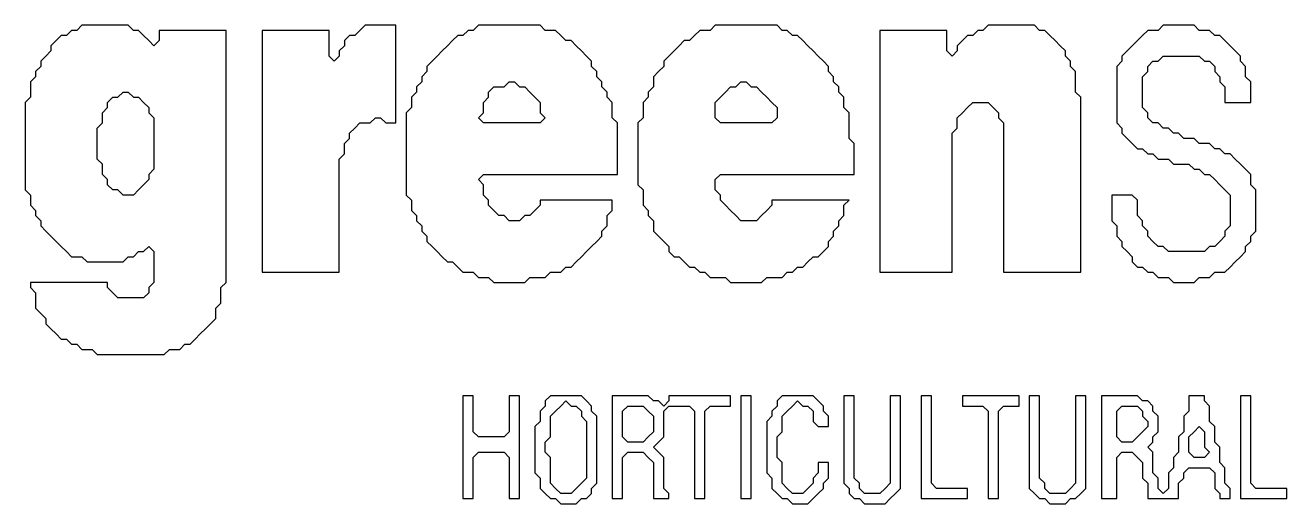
# Model space of a CAD drawing. Header units: metres. Extents: x 2.6 to 61.3, y 0.6 to 21.9.
# Drawn here: x 2.6 to 27.1, y 5.9 to 15.2 of the extents above; entities that cross this region are included whole.
import ezdxf

# ---------------------------------------------------------------- set-up
doc = ezdxf.new("R2010")
doc.units = ezdxf.units.M

msp = doc.modelspace()

# ---------------------------------------------------------------- linework, layer by layer
for points in [[(3.7, 15.2), (3.6, 15.1), (3.5, 15.1), (3.4, 15), (3.3, 15), (3.2, 14.9), (3.1, 14.8), (3.1, 14.7), (3, 14.6), (2.9, 14.5), (2.9, 14.4), (2.8, 14.3), (2.8, 14.2), (2.7, 14.1), (2.7, 14), (2.7, 13.9), (2.7, 13.8), (2.6, 13.7), (2.6, 13.6), (2.6, 13.5), (2.6, 13.4), (2.6, 13.3), (2.6, 13.2), (2.6, 13.1), (2.6, 13), (2.6, 12.9), (2.6, 12.8), (2.6, 12.7), (2.6, 12.6), (2.6, 12.5), (2.6, 12.4), (2.6, 12.3), (2.6, 12.2), (2.6, 12.1), (2.6, 12), (2.7, 11.9), (2.7, 11.8), (2.7, 11.7), (2.8, 11.6), (2.8, 11.5), (2.9, 11.4), (2.9, 11.3), (3, 11.2), (3.1, 11.1), (3.2, 11), (3.3, 10.9), (3.4, 10.8), (3.5, 10.7), (3.6, 10.7), (3.7, 10.7), (3.8, 10.6), (3.9, 10.6), (4, 10.6), (4.1, 10.6), (4.2, 10.6), (4.3, 10.6), (4.4, 10.6), (4.5, 10.6), (4.6, 10.7), (4.7, 10.7), (4.8, 10.8), (4.9, 10.8), (5, 10.9), (5.1, 10.8), (5.1, 10.7), (5.1, 10.6), (5.1, 10.5), (5.1, 10.4), (5.1, 10.3), (5.1, 10.2), (5, 10.1), (5, 10), (4.9, 9.9), (4.8, 9.9), (4.7, 9.9), (4.6, 9.9), (4.5, 9.9), (4.4, 9.9), (4.3, 10), (4.2, 10.1), (4.2, 10.2), (4.1, 10.2), (4, 10.2), (3.9, 10.2), (3.8, 10.2), (3.7, 10.2), (3.6, 10.2), (3.5, 10.2), (3.4, 10.2), (3.3, 10.2), (3.2, 10.2), (3.1, 10.2), (3, 10.2), (2.9, 10.2), (2.8, 10.2), (2.7, 10.2), (2.7, 10.1), (2.8, 10), (2.8, 9.9), (2.8, 9.8), (2.8, 9.7), (2.9, 9.6), (3, 9.5), (3, 9.4), (3.1, 9.3), (3.2, 9.2), (3.3, 9.1), (3.4, 9.1), (3.5, 9), (3.6, 9), (3.7, 8.9), (3.8, 8.9), (3.9, 8.9), (4, 8.8), (4.1, 8.8), (4.2, 8.8), (4.3, 8.8), (4.4, 8.8), (4.5, 8.8), (4.6, 8.8), (4.7, 8.8), (4.8, 8.8), (4.9, 8.8), (5, 8.8), (5.1, 8.8), (5.2, 8.8), (5.3, 8.8), (5.4, 8.9), (5.5, 8.9), (5.6, 8.9), (5.7, 9), (5.8, 9), (5.9, 9.1), (6, 9.2), (6.1, 9.3), (6.2, 9.4), (6.3, 9.5), (6.3, 9.6), (6.3, 9.7), (6.4, 9.8), (6.4, 9.9), (6.4, 10), (6.4, 10.1), (6.5, 10.2), (6.5, 10.3), (6.5, 10.4), (6.5, 10.5), (6.5, 10.6), (6.5, 10.7), (6.5, 10.8), (6.5, 10.9), (6.5, 11), (6.5, 11.1), (6.5, 11.2), (6.5, 11.3), (6.5, 11.4), (6.5, 11.5), (6.5, 11.6), (6.5, 11.7), (6.5, 11.8), (6.5, 11.9), (6.5, 12), (6.5, 12.1), (6.5, 12.2), (6.5, 12.3), (6.5, 12.4), (6.5, 12.5), (6.5, 12.6), (6.5, 12.7), (6.5, 12.8), (6.5, 12.9), (6.5, 13), (6.5, 13.1), (6.5, 13.2), (6.5, 13.3), (6.5, 13.4), (6.5, 13.5), (6.5, 13.6), (6.5, 13.7), (6.5, 13.8), (6.5, 13.9), (6.5, 14), (6.5, 14.1), (6.5, 14.2), (6.5, 14.3), (6.5, 14.4), (6.5, 14.5), (6.5, 14.6), (6.5, 14.7), (6.5, 14.8), (6.5, 14.9), (6.5, 15), (6.5, 15.1), (6.4, 15.1), (6.3, 15.1), (6.2, 15.1), (6.1, 15.1), (6, 15.1), (5.9, 15.1), (5.8, 15.1), (5.7, 15.1), (5.6, 15.1), (5.5, 15.1), (5.4, 15.1), (5.3, 15.1), (5.2, 15.1), (5.2, 15), (5.2, 14.9), (5.1, 14.8), (5, 14.9), (4.9, 15), (4.8, 15.1), (4.7, 15.1), (4.6, 15.2), (4.5, 15.2), (4.4, 15.2), (4.3, 15.2), (4.2, 15.2), (4.1, 15.2), (4, 15.2), (3.9, 15.2), (3.8, 15.2), (3.7, 15.2)], [(9.2, 15.2), (9.1, 15.1), (9, 15), (8.9, 15), (8.8, 14.9), (8.8, 14.8), (8.7, 14.7), (8.7, 14.6), (8.6, 14.5), (8.5, 14.6), (8.5, 14.7), (8.5, 14.8), (8.5, 14.9), (8.5, 15), (8.5, 15.1), (8.4, 15.1), (8.3, 15.1), (8.2, 15.1), (8.1, 15.1), (8, 15.1), (7.9, 15.1), (7.8, 15.1), (7.7, 15.1), (7.6, 15.1), (7.5, 15.1), (7.4, 15.1), (7.3, 15.1), (7.2, 15.1), (7.2, 15), (7.2, 14.9), (7.2, 14.8), (7.2, 14.7), (7.2, 14.6), (7.2, 14.5), (7.2, 14.4), (7.2, 14.3), (7.2, 14.2), (7.2, 14.1), (7.2, 14), (7.2, 13.9), (7.2, 13.8), (7.2, 13.7), (7.2, 13.6), (7.2, 13.5), (7.2, 13.4), (7.2, 13.3), (7.2, 13.2), (7.2, 13.1), (7.2, 13), (7.2, 12.9), (7.2, 12.8), (7.2, 12.7), (7.2, 12.6), (7.2, 12.5), (7.2, 12.4), (7.2, 12.3), (7.2, 12.2), (7.2, 12.1), (7.2, 12), (7.2, 11.9), (7.2, 11.8), (7.2, 11.7), (7.2, 11.6), (7.2, 11.5), (7.2, 11.4), (7.2, 11.3), (7.2, 11.2), (7.2, 11.1), (7.2, 11), (7.2, 10.9), (7.2, 10.8), (7.2, 10.7), (7.2, 10.6), (7.2, 10.5), (7.2, 10.4), (7.3, 10.4), (7.4, 10.4), (7.5, 10.4), (7.6, 10.4), (7.7, 10.4), (7.8, 10.4), (7.9, 10.4), (8, 10.4), (8.1, 10.4), (8.2, 10.4), (8.3, 10.4), (8.4, 10.4), (8.5, 10.4), (8.6, 10.4), (8.7, 10.4), (8.7, 10.5), (8.7, 10.6), (8.7, 10.7), (8.7, 10.8), (8.7, 10.9), (8.7, 11), (8.7, 11.1), (8.7, 11.2), (8.7, 11.3), (8.7, 11.4), (8.7, 11.5), (8.7, 11.6), (8.7, 11.7), (8.7, 11.8), (8.7, 11.9), (8.7, 12), (8.7, 12.1), (8.7, 12.2), (8.7, 12.3), (8.7, 12.4), (8.7, 12.5), (8.7, 12.6), (8.8, 12.7), (8.8, 12.8), (8.8, 12.9), (8.9, 13), (8.9, 13.1), (9, 13.2), (9.1, 13.3), (9.2, 13.3), (9.3, 13.3), (9.4, 13.4), (9.5, 13.4), (9.6, 13.3), (9.7, 13.3), (9.8, 13.3), (9.8, 13.4), (9.8, 13.5), (9.8, 13.6), (9.8, 13.7), (9.8, 13.8), (9.8, 13.9), (9.8, 14), (9.8, 14.1), (9.8, 14.2), (9.8, 14.3), (9.8, 14.4), (9.8, 14.5), (9.8, 14.6), (9.8, 14.7), (9.8, 14.8), (9.8, 14.9), (9.8, 15), (9.8, 15.1), (9.8, 15.2), (9.7, 15.2), (9.6, 15.2), (9.5, 15.2), (9.4, 15.2), (9.3, 15.2), (9.2, 15.2)], [(11.4, 15.2), (11.3, 15.1), (11.2, 15.1), (11.1, 15), (11, 15), (10.9, 14.9), (10.8, 14.8), (10.7, 14.7), (10.6, 14.6), (10.5, 14.5), (10.4, 14.4), (10.4, 14.3), (10.3, 14.2), (10.3, 14.1), (10.2, 14), (10.2, 13.9), (10.1, 13.8), (10.1, 13.7), (10.1, 13.6), (10, 13.5), (10, 13.4), (10, 13.3), (10, 13.2), (10, 13.1), (10, 13), (10, 12.9), (10, 12.8), (10, 12.7), (10, 12.6), (10, 12.5), (10, 12.4), (10, 12.3), (10, 12.2), (10, 12.1), (10, 12), (10, 11.9), (10.1, 11.8), (10.1, 11.7), (10.1, 11.6), (10.2, 11.5), (10.2, 11.4), (10.3, 11.3), (10.3, 11.2), (10.4, 11.1), (10.4, 11), (10.5, 10.9), (10.6, 10.8), (10.7, 10.7), (10.8, 10.6), (10.9, 10.6), (11, 10.5), (11.1, 10.4), (11.2, 10.4), (11.3, 10.4), (11.4, 10.3), (11.5, 10.3), (11.6, 10.3), (11.7, 10.2), (11.8, 10.2), (11.9, 10.2), (12, 10.2), (12.1, 10.2), (12.2, 10.2), (12.3, 10.2), (12.4, 10.3), (12.5, 10.3), (12.6, 10.3), (12.7, 10.3), (12.8, 10.4), (12.9, 10.4), (13, 10.4), (13.1, 10.5), (13.2, 10.5), (13.3, 10.6), (13.4, 10.7), (13.5, 10.8), (13.6, 10.9), (13.7, 11), (13.8, 11.1), (13.8, 11.2), (13.9, 11.3), (13.9, 11.4), (13.9, 11.5), (14, 11.6), (14, 11.7), (14, 11.8), (13.9, 11.8), (13.8, 11.8), (13.7, 11.8), (13.6, 11.8), (13.5, 11.8), (13.4, 11.8), (13.3, 11.8), (13.2, 11.8), (13.1, 11.8), (13, 11.8), (12.9, 11.8), (12.8, 11.8), (12.7, 11.8), (12.6, 11.8), (12.6, 11.7), (12.5, 11.6), (12.4, 11.5), (12.3, 11.5), (12.2, 11.4), (12.1, 11.4), (12, 11.4), (11.9, 11.5), (11.8, 11.5), (11.7, 11.6), (11.6, 11.7), (11.6, 11.8), (11.5, 11.9), (11.5, 12), (11.5, 12.1), (11.4, 12.2), (11.5, 12.3), (11.6, 12.3), (11.7, 12.3), (11.8, 12.3), (11.9, 12.3), (12, 12.3), (12.1, 12.3), (12.2, 12.3), (12.3, 12.3), (12.4, 12.3), (12.5, 12.3), (12.6, 12.3), (12.7, 12.3), (12.8, 12.3), (12.9, 12.3), (13, 12.3), (13.1, 12.3), (13.2, 12.3), (13.3, 12.3), (13.4, 12.3), (13.5, 12.3), (13.6, 12.3), (13.7, 12.3), (13.8, 12.3), (13.9, 12.3), (14, 12.3), (14.1, 12.3), (14.1, 12.4), (14.1, 12.5), (14.1, 12.6), (14.1, 12.7), (14.1, 12.8), (14.1, 12.9), (14.1, 13), (14.1, 13.1), (14.1, 13.2), (14.1, 13.3), (14, 13.4), (14, 13.5), (14, 13.6), (14, 13.7), (13.9, 13.8), (13.9, 13.9), (13.8, 14), (13.8, 14.1), (13.7, 14.2), (13.7, 14.3), (13.6, 14.4), (13.6, 14.5), (13.5, 14.6), (13.4, 14.7), (13.3, 14.8), (13.2, 14.9), (13.1, 14.9), (13, 15), (12.9, 15.1), (12.8, 15.1), (12.7, 15.1), (12.6, 15.2), (12.5, 15.2), (12.4, 15.2), (12.3, 15.2), (12.2, 15.2), (12.1, 15.2), (12, 15.2), (11.9, 15.2), (11.8, 15.2), (11.7, 15.2), (11.6, 15.2), (11.5, 15.2), (11.4, 15.2)], [(16, 15.2), (15.9, 15.1), (15.8, 15.1), (15.7, 15.1), (15.6, 15), (15.5, 14.9), (15.4, 14.9), (15.3, 14.8), (15.2, 14.7), (15.1, 14.6), (15, 14.5), (15, 14.4), (14.9, 14.3), (14.8, 14.2), (14.8, 14.1), (14.8, 14), (14.7, 13.9), (14.7, 13.8), (14.6, 13.7), (14.6, 13.6), (14.6, 13.5), (14.6, 13.4), (14.5, 13.3), (14.5, 13.2), (14.5, 13.1), (14.5, 13), (14.5, 12.9), (14.5, 12.8), (14.5, 12.7), (14.5, 12.6), (14.5, 12.5), (14.5, 12.4), (14.5, 12.3), (14.5, 12.2), (14.5, 12.1), (14.6, 12), (14.6, 11.9), (14.6, 11.8), (14.6, 11.7), (14.7, 11.6), (14.7, 11.5), (14.8, 11.4), (14.8, 11.3), (14.8, 11.2), (14.9, 11.1), (15, 11), (15.1, 10.9), (15.1, 10.8), (15.2, 10.7), (15.3, 10.7), (15.4, 10.6), (15.5, 10.5), (15.6, 10.5), (15.7, 10.4), (15.8, 10.4), (15.9, 10.3), (16, 10.3), (16.1, 10.3), (16.2, 10.3), (16.3, 10.2), (16.4, 10.2), (16.5, 10.2), (16.6, 10.2), (16.7, 10.2), (16.8, 10.2), (16.9, 10.2), (17, 10.3), (17.1, 10.3), (17.2, 10.3), (17.3, 10.3), (17.4, 10.4), (17.5, 10.4), (17.6, 10.5), (17.7, 10.5), (17.8, 10.6), (17.9, 10.7), (18, 10.7), (18.1, 10.8), (18.2, 10.9), (18.2, 11), (18.3, 11.1), (18.3, 11.2), (18.4, 11.3), (18.4, 11.4), (18.5, 11.5), (18.5, 11.6), (18.5, 11.7), (18.6, 11.8), (18.5, 11.8), (18.4, 11.8), (18.3, 11.8), (18.2, 11.8), (18.1, 11.8), (18, 11.8), (17.9, 11.8), (17.8, 11.8), (17.7, 11.8), (17.6, 11.8), (17.5, 11.8), (17.4, 11.8), (17.3, 11.8), (17.2, 11.8), (17.1, 11.8), (17.1, 11.7), (17, 11.6), (16.9, 11.5), (16.8, 11.4), (16.7, 11.4), (16.6, 11.4), (16.5, 11.4), (16.4, 11.5), (16.3, 11.6), (16.2, 11.7), (16.1, 11.8), (16.1, 11.9), (16, 12), (16, 12.1), (16, 12.2), (16.1, 12.3), (16.2, 12.3), (16.3, 12.3), (16.4, 12.3), (16.5, 12.3), (16.6, 12.3), (16.7, 12.3), (16.8, 12.3), (16.9, 12.3), (17, 12.3), (17.1, 12.3), (17.2, 12.3), (17.3, 12.3), (17.4, 12.3), (17.5, 12.3), (17.6, 12.3), (17.7, 12.3), (17.8, 12.3), (17.9, 12.3), (18, 12.3), (18.1, 12.3), (18.2, 12.3), (18.3, 12.3), (18.4, 12.3), (18.5, 12.3), (18.6, 12.3), (18.7, 12.3), (18.7, 12.4), (18.7, 12.5), (18.7, 12.6), (18.7, 12.7), (18.7, 12.8), (18.7, 12.9), (18.6, 13), (18.6, 13.1), (18.6, 13.2), (18.6, 13.3), (18.6, 13.4), (18.6, 13.5), (18.5, 13.6), (18.5, 13.7), (18.5, 13.8), (18.4, 13.9), (18.4, 14), (18.3, 14.1), (18.3, 14.2), (18.2, 14.3), (18.2, 14.4), (18.1, 14.5), (18, 14.6), (17.9, 14.7), (17.8, 14.8), (17.7, 14.9), (17.6, 15), (17.5, 15), (17.4, 15.1), (17.3, 15.1), (17.2, 15.2), (17.1, 15.2), (17, 15.2), (16.9, 15.2), (16.8, 15.2), (16.7, 15.2), (16.6, 15.2), (16.5, 15.2), (16.4, 15.2), (16.3, 15.2), (16.2, 15.2), (16.1, 15.2), (16, 15.2)], [(21.3, 15.2), (21.2, 15.1), (21.1, 15.1), (21, 15), (20.9, 15), (20.8, 14.9), (20.7, 14.8), (20.7, 14.7), (20.6, 14.6), (20.5, 14.7), (20.5, 14.8), (20.5, 14.9), (20.5, 15), (20.5, 15.1), (20.4, 15.1), (20.3, 15.1), (20.2, 15.1), (20.1, 15.1), (20, 15.1), (19.9, 15.1), (19.8, 15.1), (19.7, 15.1), (19.6, 15.1), (19.5, 15.1), (19.4, 15.1), (19.3, 15.1), (19.2, 15.1), (19.2, 15), (19.2, 14.9), (19.2, 14.8), (19.2, 14.7), (19.2, 14.6), (19.2, 14.5), (19.2, 14.4), (19.2, 14.3), (19.2, 14.2), (19.2, 14.1), (19.2, 14), (19.2, 13.9), (19.2, 13.8), (19.2, 13.7), (19.2, 13.6), (19.2, 13.5), (19.2, 13.4), (19.2, 13.3), (19.2, 13.2), (19.2, 13.1), (19.2, 13), (19.2, 12.9), (19.2, 12.8), (19.2, 12.7), (19.2, 12.6), (19.2, 12.5), (19.2, 12.4), (19.2, 12.3), (19.2, 12.2), (19.2, 12.1), (19.2, 12), (19.2, 11.9), (19.2, 11.8), (19.2, 11.7), (19.2, 11.6), (19.2, 11.5), (19.2, 11.4), (19.2, 11.3), (19.2, 11.2), (19.2, 11.1), (19.2, 11), (19.2, 10.9), (19.2, 10.8), (19.2, 10.7), (19.2, 10.6), (19.2, 10.5), (19.2, 10.4), (19.3, 10.4), (19.4, 10.4), (19.5, 10.4), (19.6, 10.4), (19.7, 10.4), (19.8, 10.4), (19.9, 10.4), (20, 10.4), (20.1, 10.4), (20.2, 10.4), (20.3, 10.4), (20.4, 10.4), (20.5, 10.4), (20.6, 10.4), (20.6, 10.5), (20.6, 10.6), (20.6, 10.7), (20.6, 10.8), (20.6, 10.9), (20.6, 11), (20.6, 11.1), (20.6, 11.2), (20.6, 11.3), (20.6, 11.4), (20.6, 11.5), (20.6, 11.6), (20.6, 11.7), (20.6, 11.8), (20.6, 11.9), (20.6, 12), (20.6, 12.1), (20.6, 12.2), (20.6, 12.3), (20.6, 12.4), (20.6, 12.5), (20.6, 12.6), (20.6, 12.7), (20.6, 12.8), (20.6, 12.9), (20.6, 13), (20.6, 13.1), (20.7, 13.2), (20.7, 13.3), (20.7, 13.4), (20.8, 13.5), (20.9, 13.6), (21, 13.7), (21.1, 13.7), (21.2, 13.7), (21.3, 13.7), (21.4, 13.6), (21.5, 13.5), (21.5, 13.4), (21.6, 13.3), (21.6, 13.2), (21.6, 13.1), (21.6, 13), (21.6, 12.9), (21.6, 12.8), (21.6, 12.7), (21.6, 12.6), (21.6, 12.5), (21.6, 12.4), (21.6, 12.3), (21.6, 12.2), (21.6, 12.1), (21.6, 12), (21.6, 11.9), (21.6, 11.8), (21.6, 11.7), (21.6, 11.6), (21.6, 11.5), (21.6, 11.4), (21.6, 11.3), (21.6, 11.2), (21.6, 11.1), (21.6, 11), (21.6, 10.9), (21.6, 10.8), (21.6, 10.7), (21.6, 10.6), (21.6, 10.5), (21.6, 10.4), (21.7, 10.4), (21.8, 10.4), (21.9, 10.4), (22, 10.4), (22.1, 10.4), (22.2, 10.4), (22.3, 10.4), (22.4, 10.4), (22.5, 10.4), (22.6, 10.4), (22.7, 10.4), (22.8, 10.4), (22.9, 10.4), (23, 10.4), (23.1, 10.4), (23.1, 10.5), (23.1, 10.6), (23.1, 10.7), (23.1, 10.8), (23.1, 10.9), (23.1, 11), (23.1, 11.1), (23.1, 11.2), (23.1, 11.3), (23.1, 11.4), (23.1, 11.5), (23.1, 11.6), (23.1, 11.7), (23.1, 11.8), (23.1, 11.9), (23.1, 12), (23.1, 12.1), (23.1, 12.2), (23.1, 12.3), (23.1, 12.4), (23.1, 12.5), (23.1, 12.6), (23.1, 12.7), (23.1, 12.8), (23.1, 12.9), (23.1, 13), (23.1, 13.1), (23.1, 13.2), (23.1, 13.3), (23.1, 13.4), (23.1, 13.5), (23.1, 13.6), (23.1, 13.7), (23.1, 13.8), (23, 13.9), (23, 14), (23, 14.1), (23, 14.2), (23, 14.3), (22.9, 14.4), (22.9, 14.5), (22.8, 14.6), (22.8, 14.7), (22.7, 14.8), (22.6, 14.9), (22.5, 15), (22.4, 15.1), (22.3, 15.1), (22.2, 15.2), (22.1, 15.2), (22, 15.2), (21.9, 15.2), (21.8, 15.2), (21.7, 15.2), (21.6, 15.2), (21.5, 15.2), (21.4, 15.2), (21.3, 15.2)], [(24.7, 15.2), (24.6, 15.1), (24.5, 15.1), (24.4, 15.1), (24.3, 15), (24.2, 14.9), (24.1, 14.8), (24, 14.7), (23.9, 14.6), (23.9, 14.5), (23.8, 14.4), (23.8, 14.3), (23.8, 14.2), (23.8, 14.1), (23.8, 14), (23.8, 13.9), (23.8, 13.8), (23.8, 13.7), (23.8, 13.6), (23.8, 13.5), (23.8, 13.4), (23.8, 13.3), (23.9, 13.2), (23.9, 13.1), (24, 13), (24.1, 12.9), (24.2, 12.8), (24.3, 12.8), (24.4, 12.7), (24.5, 12.7), (24.6, 12.6), (24.7, 12.6), (24.8, 12.6), (24.9, 12.5), (25, 12.5), (25.1, 12.5), (25.2, 12.5), (25.3, 12.4), (25.4, 12.4), (25.5, 12.3), (25.6, 12.3), (25.7, 12.2), (25.8, 12.1), (25.9, 12), (26, 11.9), (26, 11.8), (26, 11.7), (26, 11.6), (26, 11.5), (26, 11.4), (26, 11.3), (25.9, 11.2), (25.9, 11.1), (25.8, 11), (25.7, 10.9), (25.6, 10.9), (25.5, 10.8), (25.4, 10.8), (25.3, 10.8), (25.2, 10.8), (25.1, 10.8), (25, 10.8), (24.9, 10.8), (24.8, 10.8), (24.7, 10.9), (24.6, 10.9), (24.5, 11), (24.4, 11.1), (24.4, 11.2), (24.3, 11.3), (24.3, 11.4), (24.2, 11.5), (24.2, 11.6), (24.2, 11.7), (24.2, 11.8), (24.1, 11.9), (24, 11.9), (23.9, 11.9), (23.8, 11.9), (23.7, 11.9), (23.7, 11.8), (23.7, 11.7), (23.7, 11.6), (23.7, 11.5), (23.7, 11.4), (23.8, 11.3), (23.8, 11.2), (23.8, 11.1), (23.9, 11), (23.9, 10.9), (24, 10.8), (24.1, 10.7), (24.1, 10.6), (24.2, 10.5), (24.3, 10.5), (24.4, 10.4), (24.5, 10.4), (24.6, 10.3), (24.7, 10.3), (24.8, 10.3), (24.9, 10.2), (25, 10.2), (25.1, 10.2), (25.2, 10.2), (25.3, 10.2), (25.4, 10.3), (25.5, 10.3), (25.6, 10.3), (25.7, 10.4), (25.8, 10.4), (25.9, 10.4), (26, 10.5), (26.1, 10.6), (26.2, 10.7), (26.3, 10.8), (26.3, 10.9), (26.4, 11), (26.4, 11.1), (26.5, 11.2), (26.5, 11.3), (26.5, 11.4), (26.5, 11.5), (26.5, 11.6), (26.5, 11.7), (26.5, 11.8), (26.5, 11.9), (26.5, 12), (26.4, 12.1), (26.4, 12.2), (26.4, 12.3), (26.3, 12.4), (26.2, 12.5), (26.1, 12.6), (26, 12.7), (25.9, 12.7), (25.8, 12.8), (25.7, 12.8), (25.6, 12.9), (25.5, 12.9), (25.4, 12.9), (25.3, 13), (25.2, 13), (25.1, 13), (25, 13.1), (24.9, 13.1), (24.8, 13.2), (24.7, 13.2), (24.6, 13.3), (24.5, 13.3), (24.4, 13.4), (24.4, 13.5), (24.3, 13.6), (24.3, 13.7), (24.3, 13.8), (24.3, 13.9), (24.3, 14), (24.3, 14.1), (24.3, 14.2), (24.4, 14.3), (24.4, 14.4), (24.5, 14.5), (24.6, 14.5), (24.7, 14.6), (24.8, 14.6), (24.9, 14.6), (25, 14.6), (25.1, 14.6), (25.2, 14.6), (25.3, 14.6), (25.4, 14.6), (25.5, 14.5), (25.6, 14.5), (25.7, 14.4), (25.7, 14.3), (25.8, 14.2), (25.8, 14.1), (25.9, 14), (25.9, 13.9), (25.9, 13.8), (25.9, 13.7), (26, 13.7), (26.1, 13.7), (26.2, 13.7), (26.3, 13.7), (26.4, 13.7), (26.4, 13.8), (26.4, 13.9), (26.4, 14), (26.4, 14.1), (26.3, 14.2), (26.3, 14.3), (26.3, 14.4), (26.2, 14.5), (26.2, 14.6), (26.1, 14.7), (26, 14.8), (25.9, 14.9), (25.8, 15), (25.7, 15), (25.6, 15.1), (25.5, 15.1), (25.4, 15.1), (25.3, 15.2), (25.2, 15.2), (25.1, 15.2), (25, 15.2), (24.9, 15.2), (24.8, 15.2), (24.7, 15.2)], [(11.9, 14), (12, 14.1), (12.1, 14.1), (12.2, 14), (12.3, 14), (12.4, 13.9), (12.5, 13.8), (12.6, 13.7), (12.6, 13.6), (12.6, 13.5), (12.7, 13.4), (12.6, 13.3), (12.5, 13.3), (12.4, 13.3), (12.3, 13.3), (12.2, 13.3), (12.1, 13.3), (12, 13.3), (11.9, 13.3), (11.8, 13.3), (11.7, 13.3), (11.6, 13.3), (11.5, 13.3), (11.4, 13.4), (11.5, 13.5), (11.5, 13.6), (11.5, 13.7), (11.6, 13.8), (11.6, 13.9), (11.7, 14), (11.8, 14), (11.9, 14)], [(16.4, 14), (16.5, 14.1), (16.6, 14.1), (16.7, 14), (16.8, 14), (16.9, 13.9), (17, 13.8), (17.1, 13.7), (17.2, 13.6), (17.2, 13.5), (17.2, 13.4), (17.1, 13.3), (17, 13.3), (16.9, 13.3), (16.8, 13.3), (16.7, 13.3), (16.6, 13.3), (16.5, 13.3), (16.4, 13.3), (16.3, 13.3), (16.2, 13.3), (16.1, 13.3), (16, 13.4), (16, 13.5), (16, 13.6), (16, 13.7), (16.1, 13.8), (16.2, 13.9), (16.3, 14), (16.4, 14)], [(4.4, 13.8), (4.5, 13.9), (4.6, 13.9), (4.7, 13.8), (4.8, 13.8), (4.9, 13.7), (5, 13.6), (5, 13.5), (5.1, 13.4), (5.1, 13.3), (5.1, 13.2), (5.1, 13.1), (5.1, 13), (5.1, 12.9), (5.1, 12.8), (5.1, 12.7), (5.1, 12.6), (5.1, 12.5), (5.1, 12.4), (5, 12.3), (5, 12.2), (4.9, 12.1), (4.8, 12), (4.7, 11.9), (4.6, 11.9), (4.5, 11.9), (4.4, 12), (4.3, 12), (4.2, 12.1), (4.2, 12.2), (4.1, 12.3), (4.1, 12.4), (4.1, 12.5), (4, 12.6), (4, 12.7), (4, 12.8), (4, 12.9), (4, 13), (4, 13.1), (4, 13.2), (4.1, 13.3), (4.1, 13.4), (4.1, 13.5), (4.2, 13.6), (4.2, 13.7), (4.3, 13.8), (4.4, 13.8)], [(11.1, 8), (11.1, 7.9), (11.1, 7.8), (11.1, 7.7), (11.1, 7.6), (11.1, 7.5), (11.1, 7.4), (11.1, 7.3), (11.1, 7.2), (11.1, 7.1), (11.1, 7), (11.1, 6.9), (11.1, 6.8), (11.1, 6.7), (11.1, 6.6), (11.1, 6.5), (11.1, 6.4), (11.1, 6.3), (11.1, 6.2), (11.1, 6.1), (11.1, 6), (11.2, 6), (11.3, 6), (11.3, 6.1), (11.3, 6.2), (11.3, 6.3), (11.3, 6.4), (11.3, 6.5), (11.3, 6.6), (11.3, 6.7), (11.3, 6.8), (11.4, 6.9), (11.5, 6.9), (11.6, 6.9), (11.7, 6.9), (11.8, 6.9), (11.9, 6.9), (12, 6.8), (12, 6.7), (12, 6.6), (12, 6.5), (12, 6.4), (12, 6.3), (12, 6.2), (12, 6.1), (12, 6), (12.1, 6), (12.2, 6), (12.2, 6.1), (12.2, 6.2), (12.2, 6.3), (12.2, 6.4), (12.2, 6.5), (12.2, 6.6), (12.2, 6.7), (12.2, 6.8), (12.2, 6.9), (12.2, 7), (12.2, 7.1), (12.2, 7.2), (12.2, 7.3), (12.2, 7.4), (12.2, 7.5), (12.2, 7.6), (12.2, 7.7), (12.2, 7.8), (12.2, 7.9), (12.2, 8), (12.1, 8), (12, 8), (12, 7.9), (12, 7.8), (12, 7.7), (12, 7.6), (12, 7.5), (12, 7.4), (12, 7.3), (11.9, 7.2), (11.8, 7.2), (11.7, 7.2), (11.6, 7.2), (11.5, 7.2), (11.4, 7.2), (11.3, 7.3), (11.3, 7.4), (11.3, 7.5), (11.3, 7.6), (11.3, 7.7), (11.3, 7.8), (11.3, 7.9), (11.3, 8), (11.2, 8), (11.1, 8)], [(12.8, 8), (12.7, 7.9), (12.7, 7.8), (12.6, 7.7), (12.6, 7.6), (12.6, 7.5), (12.5, 7.4), (12.5, 7.3), (12.5, 7.2), (12.5, 7.1), (12.5, 7), (12.5, 6.9), (12.5, 6.8), (12.5, 6.7), (12.5, 6.6), (12.5, 6.5), (12.6, 6.4), (12.6, 6.3), (12.6, 6.2), (12.7, 6.1), (12.8, 6), (12.9, 6), (13, 5.9), (13.1, 5.9), (13.2, 5.9), (13.3, 5.9), (13.4, 6), (13.5, 6), (13.6, 6.1), (13.6, 6.2), (13.7, 6.3), (13.7, 6.4), (13.7, 6.5), (13.7, 6.6), (13.7, 6.7), (13.7, 6.8), (13.7, 6.9), (13.7, 7), (13.7, 7.1), (13.7, 7.2), (13.7, 7.3), (13.7, 7.4), (13.7, 7.5), (13.7, 7.6), (13.6, 7.7), (13.6, 7.8), (13.5, 7.9), (13.4, 8), (13.3, 8), (13.2, 8), (13.1, 8), (13, 8), (12.9, 8), (12.8, 8)], [(13, 7.8), (13.1, 7.9), (13.2, 7.8), (13.3, 7.8), (13.4, 7.7), (13.4, 7.6), (13.5, 7.5), (13.5, 7.4), (13.5, 7.3), (13.5, 7.2), (13.5, 7.1), (13.5, 7), (13.5, 6.9), (13.5, 6.8), (13.5, 6.7), (13.5, 6.6), (13.5, 6.5), (13.5, 6.4), (13.4, 6.3), (13.3, 6.2), (13.2, 6.1), (13.1, 6.1), (13, 6.1), (12.9, 6.2), (12.8, 6.3), (12.8, 6.4), (12.8, 6.5), (12.8, 6.6), (12.8, 6.7), (12.8, 6.8), (12.7, 6.9), (12.7, 7), (12.7, 7.1), (12.8, 7.2), (12.8, 7.3), (12.8, 7.4), (12.8, 7.5), (12.8, 7.6), (12.9, 7.7), (13, 7.8)], [(14, 8), (14, 7.9), (14, 7.8), (14, 7.7), (14, 7.6), (14, 7.5), (14, 7.4), (14, 7.3), (14, 7.2), (14, 7.1), (14, 7), (14, 6.9), (14, 6.8), (14, 6.7), (14, 6.6), (14, 6.5), (14, 6.4), (14, 6.3), (14, 6.2), (14, 6.1), (14, 6), (14.1, 6), (14.2, 6), (14.2, 6.1), (14.2, 6.2), (14.2, 6.3), (14.2, 6.4), (14.2, 6.5), (14.2, 6.6), (14.2, 6.7), (14.2, 6.8), (14.3, 6.9), (14.4, 6.9), (14.5, 6.9), (14.6, 6.9), (14.7, 6.8), (14.8, 6.7), (14.8, 6.6), (14.8, 6.5), (14.8, 6.4), (14.8, 6.3), (14.8, 6.2), (14.8, 6.1), (14.8, 6), (14.9, 6), (15, 6), (15.1, 6), (15.1, 6.1), (15, 6.2), (15, 6.3), (15, 6.4), (15, 6.5), (15, 6.6), (15, 6.7), (15, 6.8), (14.9, 6.9), (14.8, 7), (14.9, 7.1), (15, 7.2), (15, 7.3), (15, 7.4), (15, 7.5), (15, 7.6), (15, 7.7), (15.1, 7.8), (15.2, 7.8), (15.3, 7.8), (15.4, 7.8), (15.5, 7.8), (15.6, 7.7), (15.6, 7.6), (15.6, 7.5), (15.6, 7.4), (15.6, 7.3), (15.6, 7.2), (15.6, 7.1), (15.6, 7), (15.6, 6.9), (15.6, 6.8), (15.6, 6.7), (15.6, 6.6), (15.6, 6.5), (15.6, 6.4), (15.6, 6.3), (15.6, 6.2), (15.6, 6.1), (15.6, 6), (15.7, 6), (15.8, 6), (15.8, 6.1), (15.8, 6.2), (15.8, 6.3), (15.8, 6.4), (15.8, 6.5), (15.8, 6.6), (15.8, 6.7), (15.8, 6.8), (15.8, 6.9), (15.8, 7), (15.8, 7.1), (15.8, 7.2), (15.8, 7.3), (15.8, 7.4), (15.8, 7.5), (15.8, 7.6), (15.8, 7.7), (15.9, 7.8), (16, 7.8), (16.1, 7.8), (16.2, 7.8), (16.3, 7.8), (16.3, 7.9), (16.3, 8), (16.2, 8), (16.1, 8), (16, 8), (15.9, 8), (15.8, 8), (15.7, 8), (15.6, 8), (15.5, 8), (15.4, 8), (15.3, 8), (15.2, 8), (15.1, 8), (15.1, 7.9), (15, 7.8), (14.9, 7.9), (14.8, 7.9), (14.7, 8), (14.6, 8), (14.5, 8), (14.4, 8), (14.3, 8), (14.2, 8), (14.1, 8), (14, 8)], [(16.5, 8), (16.5, 7.9), (16.5, 7.8), (16.5, 7.7), (16.5, 7.6), (16.5, 7.5), (16.5, 7.4), (16.5, 7.3), (16.5, 7.2), (16.5, 7.1), (16.5, 7), (16.5, 6.9), (16.5, 6.8), (16.5, 6.7), (16.5, 6.6), (16.5, 6.5), (16.5, 6.4), (16.5, 6.3), (16.5, 6.2), (16.5, 6.1), (16.5, 6), (16.6, 6), (16.7, 6), (16.7, 6.1), (16.7, 6.2), (16.7, 6.3), (16.7, 6.4), (16.7, 6.5), (16.7, 6.6), (16.7, 6.7), (16.7, 6.8), (16.7, 6.9), (16.7, 7), (16.7, 7.1), (16.7, 7.2), (16.7, 7.3), (16.7, 7.4), (16.7, 7.5), (16.7, 7.6), (16.7, 7.7), (16.7, 7.8), (16.7, 7.9), (16.7, 8), (16.6, 8), (16.5, 8)], [(17.3, 8), (17.2, 7.9), (17.2, 7.8), (17.1, 7.7), (17.1, 7.6), (17, 7.5), (17, 7.4), (17, 7.3), (17, 7.2), (17, 7.1), (17, 7), (17, 6.9), (17, 6.8), (17, 6.7), (17, 6.6), (17, 6.5), (17.1, 6.4), (17.1, 6.3), (17.1, 6.2), (17.2, 6.1), (17.3, 6), (17.4, 6), (17.5, 5.9), (17.6, 5.9), (17.7, 5.9), (17.8, 5.9), (17.9, 6), (18, 6.1), (18.1, 6.2), (18.1, 6.3), (18.2, 6.4), (18.2, 6.5), (18.2, 6.6), (18.2, 6.7), (18.1, 6.7), (18, 6.7), (18, 6.6), (18, 6.5), (17.9, 6.4), (17.9, 6.3), (17.8, 6.2), (17.7, 6.1), (17.6, 6.1), (17.5, 6.1), (17.4, 6.2), (17.3, 6.3), (17.3, 6.4), (17.3, 6.5), (17.3, 6.6), (17.3, 6.7), (17.2, 6.8), (17.2, 6.9), (17.2, 7), (17.2, 7.1), (17.2, 7.2), (17.3, 7.3), (17.3, 7.4), (17.3, 7.5), (17.3, 7.6), (17.4, 7.7), (17.5, 7.8), (17.6, 7.9), (17.7, 7.8), (17.8, 7.8), (17.9, 7.7), (17.9, 7.6), (17.9, 7.5), (18, 7.4), (18.1, 7.4), (18.2, 7.4), (18.2, 7.5), (18.2, 7.6), (18.1, 7.7), (18.1, 7.8), (18, 7.9), (17.9, 8), (17.8, 8), (17.7, 8), (17.6, 8), (17.5, 8), (17.4, 8), (17.3, 8)], [(18.5, 8), (18.5, 7.9), (18.5, 7.8), (18.5, 7.7), (18.5, 7.6), (18.5, 7.5), (18.5, 7.4), (18.5, 7.3), (18.5, 7.2), (18.5, 7.1), (18.5, 7), (18.5, 6.9), (18.5, 6.8), (18.5, 6.7), (18.5, 6.6), (18.5, 6.5), (18.5, 6.4), (18.5, 6.3), (18.6, 6.2), (18.6, 6.1), (18.7, 6), (18.8, 6), (18.9, 5.9), (19, 5.9), (19.1, 5.9), (19.2, 5.9), (19.3, 5.9), (19.4, 6), (19.5, 6.1), (19.6, 6.2), (19.6, 6.3), (19.6, 6.4), (19.6, 6.5), (19.6, 6.6), (19.6, 6.7), (19.6, 6.8), (19.6, 6.9), (19.6, 7), (19.6, 7.1), (19.6, 7.2), (19.6, 7.3), (19.6, 7.4), (19.6, 7.5), (19.6, 7.6), (19.6, 7.7), (19.6, 7.8), (19.6, 7.9), (19.6, 8), (19.5, 8), (19.4, 8), (19.4, 7.9), (19.4, 7.8), (19.4, 7.7), (19.4, 7.6), (19.4, 7.5), (19.4, 7.4), (19.4, 7.3), (19.4, 7.2), (19.4, 7.1), (19.4, 7), (19.4, 6.9), (19.4, 6.8), (19.4, 6.7), (19.4, 6.6), (19.4, 6.5), (19.4, 6.4), (19.4, 6.3), (19.3, 6.2), (19.2, 6.1), (19.1, 6.1), (19, 6.1), (18.9, 6.1), (18.8, 6.2), (18.8, 6.3), (18.7, 6.4), (18.7, 6.5), (18.7, 6.6), (18.7, 6.7), (18.7, 6.8), (18.7, 6.9), (18.7, 7), (18.7, 7.1), (18.7, 7.2), (18.7, 7.3), (18.7, 7.4), (18.7, 7.5), (18.7, 7.6), (18.7, 7.7), (18.7, 7.8), (18.7, 7.9), (18.7, 8), (18.6, 8), (18.5, 8)], [(20, 8), (20, 7.9), (20, 7.8), (20, 7.7), (20, 7.6), (20, 7.5), (20, 7.4), (20, 7.3), (20, 7.2), (20, 7.1), (20, 7), (20, 6.9), (20, 6.8), (20, 6.7), (20, 6.6), (20, 6.5), (20, 6.4), (20, 6.3), (20, 6.2), (20, 6.1), (20, 6), (20.1, 6), (20.2, 6), (20.3, 6), (20.4, 6), (20.5, 6), (20.6, 6), (20.7, 6), (20.8, 6), (20.9, 6), (20.9, 6.1), (20.9, 6.2), (20.8, 6.2), (20.7, 6.2), (20.6, 6.2), (20.5, 6.2), (20.4, 6.2), (20.3, 6.2), (20.2, 6.3), (20.2, 6.4), (20.2, 6.5), (20.2, 6.6), (20.2, 6.7), (20.2, 6.8), (20.2, 6.9), (20.2, 7), (20.2, 7.1), (20.2, 7.2), (20.2, 7.3), (20.2, 7.4), (20.2, 7.5), (20.2, 7.6), (20.2, 7.7), (20.2, 7.8), (20.2, 7.9), (20.2, 8), (20.1, 8), (20, 8)], [(20.8, 8), (20.8, 7.9), (20.8, 7.8), (20.9, 7.8), (21, 7.8), (21.1, 7.8), (21.2, 7.8), (21.3, 7.7), (21.3, 7.6), (21.3, 7.5), (21.3, 7.4), (21.3, 7.3), (21.3, 7.2), (21.3, 7.1), (21.3, 7), (21.3, 6.9), (21.3, 6.8), (21.3, 6.7), (21.3, 6.6), (21.3, 6.5), (21.3, 6.4), (21.3, 6.3), (21.3, 6.2), (21.3, 6.1), (21.3, 6), (21.4, 6), (21.5, 6), (21.5, 6.1), (21.5, 6.2), (21.5, 6.3), (21.5, 6.4), (21.5, 6.5), (21.5, 6.6), (21.5, 6.7), (21.5, 6.8), (21.5, 6.9), (21.5, 7), (21.5, 7.1), (21.5, 7.2), (21.5, 7.3), (21.5, 7.4), (21.5, 7.5), (21.5, 7.6), (21.5, 7.7), (21.6, 7.8), (21.7, 7.8), (21.8, 7.8), (21.9, 7.8), (21.9, 7.9), (21.9, 8), (21.8, 8), (21.7, 8), (21.6, 8), (21.5, 8), (21.4, 8), (21.3, 8), (21.2, 8), (21.1, 8), (21, 8), (20.9, 8), (20.8, 8)], [(22.1, 8), (22.1, 7.9), (22.1, 7.8), (22.1, 7.7), (22.1, 7.6), (22.1, 7.5), (22.1, 7.4), (22.1, 7.3), (22.1, 7.2), (22.1, 7.1), (22.1, 7), (22.1, 6.9), (22.1, 6.8), (22.1, 6.7), (22.1, 6.6), (22.1, 6.5), (22.1, 6.4), (22.1, 6.3), (22.1, 6.2), (22.2, 6.1), (22.3, 6), (22.4, 6), (22.5, 5.9), (22.6, 5.9), (22.7, 5.9), (22.8, 5.9), (22.9, 6), (23, 6), (23.1, 6.1), (23.2, 6.2), (23.2, 6.3), (23.2, 6.4), (23.2, 6.5), (23.2, 6.6), (23.2, 6.7), (23.2, 6.8), (23.2, 6.9), (23.2, 7), (23.2, 7.1), (23.2, 7.2), (23.2, 7.3), (23.2, 7.4), (23.2, 7.5), (23.2, 7.6), (23.2, 7.7), (23.2, 7.8), (23.2, 7.9), (23.2, 8), (23.1, 8), (23, 8), (23, 7.9), (23, 7.8), (23, 7.7), (23, 7.6), (23, 7.5), (23, 7.4), (23, 7.3), (23, 7.2), (23, 7.1), (23, 7), (23, 6.9), (23, 6.8), (23, 6.7), (23, 6.6), (23, 6.5), (23, 6.4), (23, 6.3), (22.9, 6.2), (22.8, 6.1), (22.7, 6.1), (22.6, 6.1), (22.5, 6.1), (22.4, 6.2), (22.4, 6.3), (22.3, 6.4), (22.3, 6.5), (22.3, 6.6), (22.3, 6.7), (22.3, 6.8), (22.3, 6.9), (22.3, 7), (22.3, 7.1), (22.3, 7.2), (22.3, 7.3), (22.3, 7.4), (22.3, 7.5), (22.3, 7.6), (22.3, 7.7), (22.3, 7.8), (22.3, 7.9), (22.3, 8), (22.2, 8), (22.1, 8)], [(23.5, 8), (23.5, 7.9), (23.5, 7.8), (23.5, 7.7), (23.5, 7.6), (23.5, 7.5), (23.5, 7.4), (23.5, 7.3), (23.5, 7.2), (23.5, 7.1), (23.5, 7), (23.5, 6.9), (23.5, 6.8), (23.5, 6.7), (23.5, 6.6), (23.5, 6.5), (23.5, 6.4), (23.5, 6.3), (23.5, 6.2), (23.5, 6.1), (23.5, 6), (23.6, 6), (23.7, 6), (23.8, 6), (23.8, 6.1), (23.8, 6.2), (23.8, 6.3), (23.8, 6.4), (23.8, 6.5), (23.8, 6.6), (23.8, 6.7), (23.8, 6.8), (23.9, 6.9), (24, 6.9), (24.1, 6.9), (24.2, 6.8), (24.3, 6.7), (24.3, 6.6), (24.3, 6.5), (24.3, 6.4), (24.4, 6.3), (24.4, 6.2), (24.4, 6.1), (24.4, 6), (24.5, 6), (24.6, 6), (24.7, 6), (24.8, 6), (24.9, 6), (25, 6), (25, 6.1), (25, 6.2), (25, 6.3), (25.1, 6.4), (25.1, 6.5), (25.2, 6.6), (25.3, 6.6), (25.4, 6.6), (25.5, 6.6), (25.6, 6.6), (25.7, 6.5), (25.7, 6.4), (25.7, 6.3), (25.7, 6.2), (25.8, 6.1), (25.8, 6), (25.9, 6), (26, 6), (26, 6.1), (26, 6.2), (25.9, 6.3), (25.9, 6.4), (25.9, 6.5), (25.9, 6.6), (25.8, 6.7), (25.8, 6.8), (25.8, 6.9), (25.8, 7), (25.7, 7.1), (25.7, 7.2), (25.7, 7.3), (25.7, 7.4), (25.6, 7.5), (25.6, 7.6), (25.6, 7.7), (25.6, 7.8), (25.5, 7.9), (25.5, 8), (25.4, 8), (25.3, 8), (25.2, 8), (25.2, 7.9), (25.2, 7.8), (25.2, 7.7), (25.1, 7.6), (25.1, 7.5), (25.1, 7.4), (25.1, 7.3), (25, 7.2), (25, 7.1), (25, 7), (25, 6.9), (24.9, 6.8), (24.9, 6.7), (24.9, 6.6), (24.8, 6.5), (24.8, 6.4), (24.8, 6.3), (24.8, 6.2), (24.7, 6.1), (24.6, 6.2), (24.6, 6.3), (24.6, 6.4), (24.5, 6.5), (24.5, 6.6), (24.5, 6.7), (24.5, 6.8), (24.5, 6.9), (24.4, 7), (24.5, 7.1), (24.5, 7.2), (24.6, 7.3), (24.6, 7.4), (24.6, 7.5), (24.6, 7.6), (24.5, 7.7), (24.5, 7.8), (24.4, 7.9), (24.3, 7.9), (24.2, 8), (24.1, 8), (24, 8), (23.9, 8), (23.8, 8), (23.7, 8), (23.6, 8), (23.5, 8)], [(26.2, 8), (26.2, 7.9), (26.2, 7.8), (26.2, 7.7), (26.2, 7.6), (26.2, 7.5), (26.2, 7.4), (26.2, 7.3), (26.2, 7.2), (26.2, 7.1), (26.2, 7), (26.2, 6.9), (26.2, 6.8), (26.2, 6.7), (26.2, 6.6), (26.2, 6.5), (26.2, 6.4), (26.2, 6.3), (26.2, 6.2), (26.2, 6.1), (26.2, 6), (26.3, 6), (26.4, 6), (26.5, 6), (26.6, 6), (26.7, 6), (26.8, 6), (26.9, 6), (27, 6), (27.1, 6), (27.1, 6.1), (27.1, 6.2), (27, 6.2), (26.9, 6.2), (26.8, 6.2), (26.7, 6.2), (26.6, 6.2), (26.5, 6.2), (26.4, 6.3), (26.4, 6.4), (26.4, 6.5), (26.4, 6.6), (26.4, 6.7), (26.4, 6.8), (26.4, 6.9), (26.4, 7), (26.4, 7.1), (26.4, 7.2), (26.4, 7.3), (26.4, 7.4), (26.4, 7.5), (26.4, 7.6), (26.4, 7.7), (26.4, 7.8), (26.4, 7.9), (26.4, 8), (26.3, 8), (26.2, 8)], [(14.2, 7.7), (14.3, 7.8), (14.4, 7.8), (14.5, 7.8), (14.6, 7.8), (14.7, 7.7), (14.8, 7.6), (14.8, 7.5), (14.8, 7.4), (14.8, 7.3), (14.7, 7.2), (14.6, 7.1), (14.5, 7.1), (14.4, 7.1), (14.3, 7.1), (14.2, 7.2), (14.2, 7.3), (14.2, 7.4), (14.2, 7.5), (14.2, 7.6), (14.2, 7.7)], [(23.8, 7.7), (23.9, 7.8), (24, 7.8), (24.1, 7.8), (24.2, 7.8), (24.3, 7.7), (24.3, 7.6), (24.4, 7.5), (24.4, 7.4), (24.3, 7.3), (24.2, 7.2), (24.1, 7.1), (24, 7.1), (23.9, 7.1), (23.8, 7.2), (23.8, 7.3), (23.8, 7.4), (23.8, 7.5), (23.8, 7.6), (23.8, 7.7)], [(25.3, 7.3), (25.4, 7.4), (25.5, 7.3), (25.5, 7.2), (25.5, 7.1), (25.5, 7), (25.6, 6.9), (25.5, 6.8), (25.4, 6.8), (25.3, 6.8), (25.2, 6.9), (25.2, 7), (25.2, 7.1), (25.2, 7.2), (25.3, 7.3)]]:
    msp.add_lwpolyline(points)

doc.saveas('drawing.dxf')
